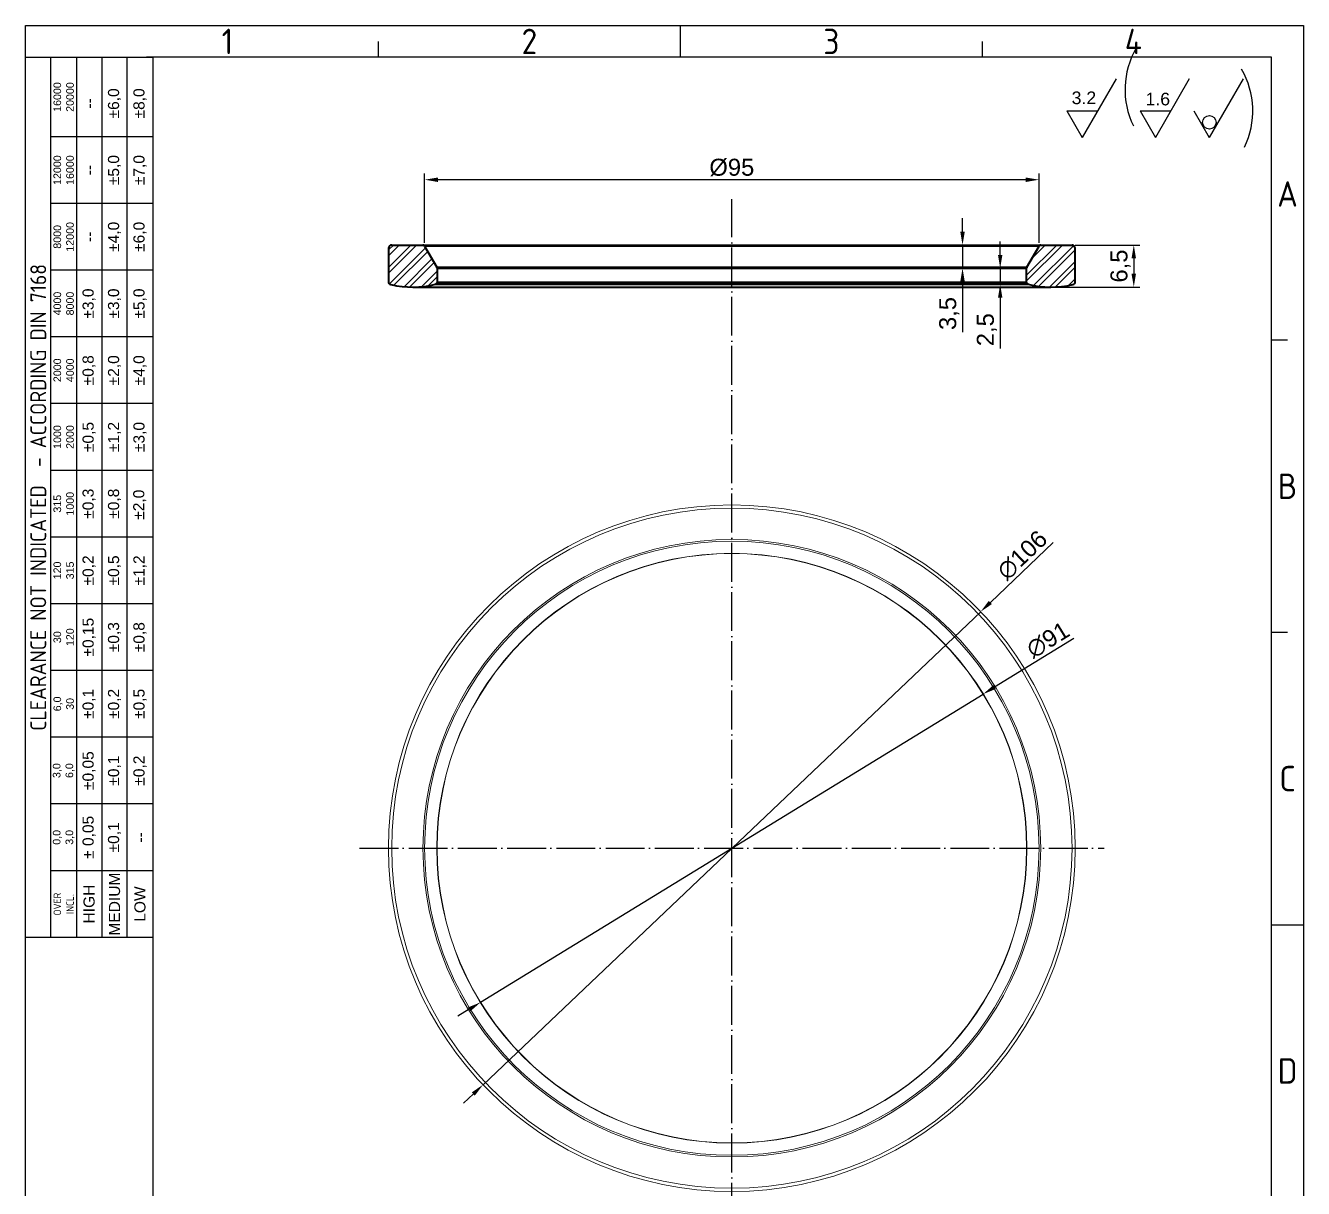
# Model space of a CAD drawing. Header units: millimetres. Extents: x 4337 to 4534, y 1258 to 1534.
# Drawn here: x 4336.6 to 4533.9, y 1354.3 to 1533.8 of the extents above; entities that cross this region are included whole.
import ezdxf
from ezdxf.enums import TextEntityAlignment as Align

# ---------------------------------------------------------------- set-up
doc = ezdxf.new("R2010")
doc.units = ezdxf.units.MM
doc.linetypes.add('ACAD_ISO04W100', pattern=[30, 24, -3, 0, -3])
for name, color, linetype, lineweight in [('AM_0', 7, 'Continuous', 40), ('AM_4', 1, 'ACAD_ISO04W100', 25), ('AM_5', 5, 'Continuous', 25)]:
    doc.layers.add(name, color=color, linetype=linetype, lineweight=lineweight)
doc.styles.add('ACISOTS', font='isocp.shx', dxfattribs={"height": 1})
doc.styles.get("Standard").update_dxf_attribs({"font": 'arial.ttf'})
doc.dimstyles.new('ISO-25', dxfattribs={"dimscale": 0.75, "dimtxt": 3.5, "dimasz": 2.75, "dimexe": 1.25, "dimexo": 0.625, "dimtad": 1, "dimtxsty": 'Standard', "dimcen": 2.5, "dimadec": 0, "dimazin": 0, "dimtfac": 1, "dimtmove": 0, "dimatfit": 3, "dimfxl": 1, "dimarcsym": 0})

# ---------------------------------------------------------------- blocks, each defined once
blk = doc.blocks.new('*D54')
at = {"layer": 'AM_5', "color": 0, "lineweight": -2, "ltscale": 0.25, "transparency": 16777216}
for p, q in [((4495.25, 1454.01), (4485.53, 1444.76)), ((4407.23, 1370.29), (4484.04, 1443.34)), ((4405.74, 1368.87), (4404.24, 1367.45))]:
    blk.add_line(p, q, dxfattribs=at)
at = {"layer": 'AM_5', "color": 0, "ltscale": 0.25, "transparency": 16777216}
for points in [[(4485.29, 1445.01), (4485.77, 1444.51), (4484.04, 1443.34)], [(4405.5, 1369.12), (4405.97, 1368.62), (4407.23, 1370.29)]]:
    blk.add_solid(points, dxfattribs=at)
at = {"layer": 'Defpoints', "color": 0, "ltscale": 0.25, "transparency": 16777216}
for p in [(4484.04, 1443.34), (4407.23, 1370.29)]:
    blk.add_point(p, dxfattribs=at)
at = {"layer": 'AM_5', "color": 0, "ltscale": 0.25, "transparency": 16777216, "insert": (4490.47, 1452.06), "char_height": 2.625, "attachment_point": 5, "rotation": 43.5661}
blk.add_mtext('∅106', dxfattribs=at)
blk = doc.blocks.new('*D55')
at = {"layer": 'AM_5', "color": 0, "lineweight": -2, "ltscale": 0.25, "transparency": 16777216}
for p, q in [((4498.42, 1439.21), (4486.17, 1431.69)), ((4406.85, 1383.02), (4484.41, 1430.61)), ((4405.1, 1381.94), (4403.34, 1380.86))]:
    blk.add_line(p, q, dxfattribs=at)
at = {"layer": 'AM_5', "color": 0, "ltscale": 0.25, "transparency": 16777216}
for points in [[(4485.99, 1431.99), (4486.35, 1431.4), (4484.41, 1430.61)], [(4404.92, 1382.23), (4405.28, 1381.64), (4406.85, 1383.02)]]:
    blk.add_solid(points, dxfattribs=at)
at = {"layer": 'Defpoints', "color": 0, "ltscale": 0.25, "transparency": 16777216}
for p in [(4484.41, 1430.61), (4406.85, 1383.02)]:
    blk.add_point(p, dxfattribs=at)
at = {"layer": 'AM_5', "color": 0, "ltscale": 0.25, "transparency": 16777216, "insert": (4494.43, 1438.97), "char_height": 2.625, "attachment_point": 5, "rotation": 31.5384}
blk.add_mtext('∅91', dxfattribs=at)
blk = doc.blocks.new('*D56')
at = {"layer": 'AM_5', "color": 0, "lineweight": -2, "ltscale": 0.25, "transparency": 16777216}
for p, q in [((4398.22, 1500.27), (4398.22, 1510.98)), ((4493.04, 1500.27), (4493.04, 1510.98)), ((4490.98, 1510.04), (4400.28, 1510.04))]:
    blk.add_line(p, q, dxfattribs=at)
at = {"layer": 'AM_5', "color": 0, "ltscale": 0.25, "transparency": 16777216}
for points in [[(4400.28, 1510.38), (4400.28, 1509.69), (4398.22, 1510.04)], [(4490.98, 1510.38), (4490.98, 1509.69), (4493.04, 1510.04)]]:
    blk.add_solid(points, dxfattribs=at)
at = {"layer": 'Defpoints', "color": 0, "ltscale": 0.25, "transparency": 16777216}
for p in [(4398.22, 1510.04), (4398.22, 1499.8), (4493.04, 1499.8)]:
    blk.add_point(p, dxfattribs=at)
at = {"layer": 'AM_5', "color": 0, "ltscale": 0.25, "transparency": 16777216, "insert": (4445.63, 1511.92), "char_height": 2.625, "attachment_point": 5}
blk.add_mtext('%%C95', dxfattribs=at)
blk = doc.blocks.new('*D57')
at = {"layer": 'AM_5', "color": 0, "lineweight": -2, "ltscale": 0.25, "transparency": 16777216}
for p, q in [((4481.24, 1502.02), (4481.24, 1504.08)), ((4480.77, 1499.95), (4480.3, 1499.95)), ((4481.24, 1499.95), (4481.24, 1496.37)), ((4480.77, 1496.37), (4480.3, 1496.37)), ((4481.24, 1494.31), (4481.24, 1486.51))]:
    blk.add_line(p, q, dxfattribs=at)
at = {"layer": 'AM_5', "color": 0, "ltscale": 0.25, "transparency": 16777216}
for points in [[(4480.89, 1502.02), (4481.58, 1502.02), (4481.24, 1499.95)], [(4480.89, 1494.31), (4481.58, 1494.31), (4481.24, 1496.37)]]:
    blk.add_solid(points, dxfattribs=at)
at = {"layer": 'Defpoints', "color": 0, "ltscale": 0.25, "transparency": 16777216}
for p in [(4481.24, 1499.95), (4481.24, 1496.37), (4481.24, 1496.37)]:
    blk.add_point(p, dxfattribs=at)
at = {"layer": 'AM_5', "color": 0, "ltscale": 0.25, "transparency": 16777216, "insert": (4479.19, 1489.38), "char_height": 2.625, "attachment_point": 5, "rotation": 90}
blk.add_mtext('3,5', dxfattribs=at)
blk = doc.blocks.new('*D58')
at = {"layer": 'AM_5', "color": 0, "lineweight": -2, "ltscale": 0.25, "transparency": 16777216}
for p, q in [((4487.05, 1498.44), (4487.05, 1500.5)), ((4490.66, 1496.37), (4486.11, 1496.37)), ((4487.05, 1496.37), (4487.05, 1493.89)), ((4490.73, 1493.89), (4486.11, 1493.89)), ((4487.05, 1491.83), (4487.05, 1483.99))]:
    blk.add_line(p, q, dxfattribs=at)
at = {"layer": 'AM_5', "color": 0, "ltscale": 0.25, "transparency": 16777216}
for points in [[(4486.71, 1498.44), (4487.39, 1498.44), (4487.05, 1496.37)], [(4486.71, 1491.83), (4487.39, 1491.83), (4487.05, 1493.89)]]:
    blk.add_solid(points, dxfattribs=at)
at = {"layer": 'Defpoints', "color": 0, "ltscale": 0.25, "transparency": 16777216}
for p in [(4491.13, 1496.37), (4487.05, 1493.89), (4491.2, 1493.89)]:
    blk.add_point(p, dxfattribs=at)
at = {"layer": 'AM_5', "color": 0, "ltscale": 0.25, "transparency": 16777216, "insert": (4485, 1486.88), "char_height": 2.625, "attachment_point": 5, "rotation": 90}
blk.add_mtext('2,5', dxfattribs=at)
blk = doc.blocks.new('*D59')
at = {"layer": 'AM_5', "color": 0, "lineweight": -2, "ltscale": 0.25, "transparency": 16777216}
for p, q in [((4498.6, 1499.95), (4508.6, 1499.95)), ((4507.67, 1497.89), (4507.67, 1495.52)), ((4495.35, 1493.46), (4508.6, 1493.46))]:
    blk.add_line(p, q, dxfattribs=at)
at = {"layer": 'AM_5', "color": 0, "ltscale": 0.25, "transparency": 16777216}
for points in [[(4507.32, 1497.89), (4508.01, 1497.89), (4507.67, 1499.95)], [(4507.32, 1495.52), (4508.01, 1495.52), (4507.67, 1493.46)]]:
    blk.add_solid(points, dxfattribs=at)
at = {"layer": 'Defpoints', "color": 0, "ltscale": 0.25, "transparency": 16777216}
for p in [(4498.13, 1499.95), (4494.88, 1493.46), (4507.67, 1493.46)]:
    blk.add_point(p, dxfattribs=at)
at = {"layer": 'AM_5', "color": 0, "ltscale": 0.25, "transparency": 16777216, "insert": (4505.62, 1496.71), "char_height": 2.625, "attachment_point": 5, "rotation": 90}
blk.add_mtext('6,5', dxfattribs=at)

msp = doc.modelspace()

# ---------------------------------------------------------------- hatches: boundary and pattern name
at = {"layer": 'AM_5', "ltscale": 0.25}
h = msp.add_hatch(dxfattribs=at)
h.set_pattern_fill('ANSI32', color=256, scale=0.2)
h.paths.add_polyline_path([(4398.219, 1499.803, 0.2691426), (4397.958, 1499.954), (4393.133, 1499.954, 0.4142136), (4392.633, 1499.454), (4392.633, 1494.343, 0.3469659), (4393.016, 1493.857, 0.1208315), (4399.906, 1493.895, 0.3438442), (4400.133, 1494.186), (4400.133, 1496.374, 0.1305202), (4400.093, 1496.523)])
h.paths.add_polyline_path([(4498.633, 1499.454, 0.4142136), (4498.133, 1499.954), (4493.307, 1499.954, 0.2691426), (4493.046, 1499.803), (4491.172, 1496.523, 0.1305202), (4491.133, 1496.374), (4491.133, 1494.186, 0.3438442), (4491.359, 1493.895, 0.1208315), (4498.249, 1493.857, 0.3469659), (4498.633, 1494.343)])

# ---------------------------------------------------------------- linework, layer by layer
at = {"color": 135, "lineweight": 25}
for p, q in [((4336.627, 1258.121), (4336.627, 1533.846)), ((4336.627, 1533.846), (4533.853, 1533.846)), ((4437.693, 1528.94), (4437.693, 1533.846)), ((4533.853, 1533.846), (4533.853, 1258.121)), ((4391.085, 1528.94), (4391.085, 1531.393)), ((4484.301, 1528.94), (4484.301, 1531.393)), ((4340.552, 1393.04), (4340.552, 1528.94)), ((4344.476, 1528.94), (4344.476, 1393.04)), ((4348.401, 1528.94), (4348.401, 1393.04)), ((4352.326, 1393.04), (4352.326, 1528.94)), ((4356.251, 1516.674), (4340.552, 1516.674)), ((4356.251, 1506.372), (4340.552, 1506.372)), ((4356.251, 1496.069), (4340.552, 1496.069)), ((4356.251, 1485.766), (4340.552, 1485.766)), ((4531.4, 1485.275), (4528.947, 1485.275)), ((4356.251, 1475.463), (4340.552, 1475.463)), ((4356.251, 1465.16), (4340.552, 1465.16)), ((4356.251, 1454.857), (4340.552, 1454.857)), ((4356.251, 1444.554), (4340.552, 1444.554)), ((4531.4, 1440.139), (4528.947, 1440.139)), ((4356.251, 1434.251), (4340.552, 1434.251)), ((4356.251, 1423.948), (4340.552, 1423.948)), ((4356.251, 1413.646), (4340.552, 1413.646)), ((4356.251, 1403.343), (4340.552, 1403.343)), ((4528.947, 1395.002), (4533.853, 1395.002))]:
    msp.add_line(p, q, dxfattribs=at)
for p, q in [((4528.947, 1528.94), (4355.27, 1528.94)), ((4356.251, 1528.94), (4356.251, 1263.027)), ((4528.947, 1263.027), (4528.947, 1528.94))]:
    msp.add_line(p, q)
msp.add_lwpolyline([(4356.251, 1528.94), (4356.251, 1393.04), (4336.627, 1393.04), (4336.627, 1528.94)], close=True, dxfattribs=at)
at = {"color": 7, "linetype": 'Continuous', "lineweight": 15}
for radius in [53, 52.5, 47.674, 47.414, 45.54, 45.5]:
    msp.add_circle((4445.633, 1406.815), radius, dxfattribs=at)
at = {"layer": 'AM_0', "color": 7}
for p, q in [((4392.633, 1499.454), (4392.633, 1494.343)), ((4393.133, 1499.954), (4498.133, 1499.954)), ((4398.219, 1499.803), (4400.093, 1496.523)), ((4493.043, 1499.803), (4398.222, 1499.803)), ((4491.172, 1496.523), (4493.046, 1499.803)), ((4498.633, 1494.343), (4498.633, 1499.454)), ((4400.093, 1496.523), (4491.172, 1496.523)), ((4400.133, 1496.374), (4400.133, 1494.186)), ((4400.133, 1496.374), (4491.133, 1496.374)), ((4491.133, 1494.186), (4491.133, 1496.374)), ((4396.383, 1493.459), (4494.883, 1493.459)), ((4399.906, 1493.895), (4491.359, 1493.895)), ((4491.133, 1494.186), (4400.133, 1494.186))]:
    msp.add_line(p, q, dxfattribs=at)
for centre, radius, start, end in [((4393.133, 1499.454), 0.5, 90, 180), ((4397.958, 1499.654), 0.3, 29.74488, 90), ((4493.307, 1499.654), 0.3, 90, 150.25512), ((4498.133, 1499.454), 0.5, 0, 90), ((4399.833, 1496.374), 0.3, 360, 29.74488), ((4491.433, 1496.374), 0.3, 150.25512, 180), ((4393.133, 1494.343), 0.5, 180, 256.54012), ((4396.383, 1507.922), 14.463, 256.54012, 284.09905), ((4399.833, 1494.186), 0.3, 284.09905, 0), ((4491.433, 1494.186), 0.3, 180, 255.90095), ((4494.883, 1507.922), 14.463, 255.90095, 283.45988), ((4498.133, 1494.343), 0.5, 283.45988, 0)]:
    msp.add_arc(centre, radius, start, end, dxfattribs=at)
at = {"layer": 'AM_4', "ltscale": 0.25}
for p, q in [((4445.633, 1341.565), (4445.633, 1507.039)), ((4388.162, 1406.815), (4503.103, 1406.815))]:
    msp.add_line(p, q, dxfattribs=at)
at = {"layer": 'AM_5'}
for p, q in [((4504.932, 1525.608), (4499.715, 1516.572)), ((4516.23, 1525.608), (4511.013, 1516.572)), ((4524.538, 1525.608), (4519.321, 1516.572)), ((4497.343, 1520.679), (4502.086, 1520.679)), ((4497.343, 1520.679), (4499.715, 1516.572)), ((4508.642, 1520.679), (4513.385, 1520.679)), ((4508.642, 1520.679), (4511.013, 1516.572)), ((4516.95, 1520.679), (4519.321, 1516.572))]:
    msp.add_line(p, q, dxfattribs=at)
msp.add_circle((4519.33, 1518.899), 1.052, dxfattribs=at)
for centre, start, end in [((4519.087, 1523.941), 149.81687, 205.95777), ((4513.275, 1520.67), 334.04223, 30.18313)]:
    msp.add_arc(centre, 12.771, start, end, dxfattribs=at)

# ---------------------------------------------------------------- texts
at = {"color": 135, "lineweight": 25, "style": 'ACISOTS'}
for s, p in [('1', (4367.781, 1531.393)), ('2', (4414.389, 1531.393)), ('3', (4460.997, 1531.393)), ('4', (4507.606, 1531.393)), ('A', (4531.4, 1507.843)), ('B', (4531.4, 1462.707)), ('C', (4531.4, 1417.571)), ('D', (4531.4, 1372.434))]:
    msp.add_text(s, height=3.925, dxfattribs=at).set_placement(p, align=Align.MIDDLE)
at = {"color": 135, "lineweight": 25, "attachment_point": 5, "rotation": 90}
for s, insert, char_height, width in [('16000\\P20000', (4342.514, 1522.807), 1.1775, 12.26534), ('±6,0', (4350.364, 1521.826), 1.7171, 10.30289), ('±8,0', (4354.289, 1521.826), 1.7171, 10.30289), ('--', (4346.439, 1521.826), 1.7171, 10.30289), ('12000\\P16000', (4342.514, 1511.523), 1.1775, 10.30289), ('±5,0', (4350.364, 1511.523), 1.7171, 10.30289), ('±7,0', (4354.289, 1511.523), 1.7171, 10.30289), ('--', (4346.439, 1511.523), 1.7171, 10.30289), ('8000\\P12000', (4342.514, 1501.22), 1.1775, 10.30289), ('±4,0', (4350.364, 1501.22), 1.7171, 10.30289), ('±6,0', (4354.289, 1501.22), 1.7171, 10.30289), ('--', (4346.439, 1501.22), 1.7171, 10.30289), ('{\\Fisocp.shx|c0;CLEARANCE NOT INDICATED  - ACCORDING DIN 7168}', (4338.589, 1460.99), 2.45307, 135.90001), ('±3,0', (4346.439, 1490.917), 1.7171, 10.30289), ('±3,0', (4350.364, 1490.917), 1.7171, 10.30289), ('±5,0', (4354.289, 1490.917), 1.7171, 10.30289), ('4000\\P8000', (4342.514, 1490.917), 1.1775, 10.30289), ('2000\\P4000', (4342.514, 1480.614), 1.1775, 10.30289), ('±0,8', (4346.439, 1480.614), 1.7171, 10.30289), ('±2,0', (4350.364, 1480.614), 1.7171, 10.30289), ('±4,0', (4354.289, 1480.614), 1.7171, 10.30289), ('1000\\P2000', (4342.514, 1470.311), 1.1775, 10.30289), ('±0,5', (4346.439, 1470.311), 1.7171, 10.30289), ('±1,2', (4350.364, 1470.311), 1.7171, 10.30289), ('±3,0', (4354.289, 1470.311), 1.7171, 10.30289), ('315\\P1000', (4342.514, 1460.009), 1.1775, 10.30289), ('±0,3', (4346.439, 1460.009), 1.7171, 10.30289), ('±0,8', (4350.364, 1460.009), 1.7171, 10.30289), ('±2,0', (4354.256, 1459.854), 1.7171, 10.30289), ('±0,2', (4346.439, 1449.706), 1.7171, 10.30289), ('±0,5', (4350.364, 1449.706), 1.7171, 10.30289), ('±1,2', (4354.289, 1449.706), 1.7171, 10.30289), ('120\\P315', (4342.514, 1449.706), 1.1775, 10.30289), ('±0,15', (4346.439, 1439.403), 1.7171, 10.30289), ('30\\P120', (4342.514, 1439.403), 1.1775, 10.30289), ('±0,3', (4350.364, 1439.403), 1.7171, 10.30289), ('±0,8', (4354.289, 1439.403), 1.7171, 10.30289), ('6,0\\P30', (4342.514, 1429.1), 1.1775, 10.30289), ('±0,1', (4346.439, 1429.1), 1.7171, 10.30289), ('±0,2', (4350.364, 1429.1), 1.7171, 10.30289), ('±0,5', (4354.289, 1429.1), 1.7171, 10.30289), ('±0,05', (4346.439, 1418.797), 1.7171, 10.30289), ('±0,1', (4350.364, 1418.797), 1.7171, 10.30289), ('±0,2', (4354.289, 1418.797), 1.7171, 10.30289), ('3,0\\P6,0', (4342.514, 1418.797), 1.1775, 10.30289), ('± 0,05', (4346.439, 1408.494), 1.7171, 10.30289), ('\\pt4.79529;±0,1', (4350.364, 1408.494), 1.71715, 10.30289), ('0,0\\P3,0', (4342.514, 1408.494), 1.1775, 10.30289), ('--', (4354.289, 1408.494), 1.7171, 10.30289), ('MEDIUM', (4350.364, 1398.191), 1.7171, 10.30289), ('HIGH', (4346.439, 1398.191), 1.7171, 10.30289), ('LOW', (4354.289, 1398.191), 1.7171, 10.30289), ('{\\Fisocp.shx|c0;OVER\\PINCL.}', (4342.514, 1398.191), 1.17747, 10.30289)]:
    msp.add_mtext(s, dxfattribs=dict(at, insert=insert, char_height=char_height, width=width))
at = {"layer": 'AM_5', "char_height": 1.9519, "attachment_point": 1}
for s, insert in [('3.2', (4498.076, 1523.661)), ('1.6', (4509.476, 1523.473))]:
    msp.add_mtext_dynamic_manual_height_columns(s, width=18.23779, gutter_width=12.5, heights=[0], dxfattribs=dict(at, insert=insert))

# ---------------------------------------------------------------- dimensions: what is measured, and where the dimension line sits
at = {"layer": 'AM_5', "ltscale": 0.25}
dim = msp.add_linear_dim(base=(4398.222, 1510.038), p1=(4493.043, 1499.803), p2=(4398.222, 1499.803), text='%%C95', dimstyle='ISO-25', dxfattribs=at)
dim.commit()
dim.dimension.update_dxf_attribs({"geometry": '*D56', "text_midpoint": (4445.633, 1511.921)})
for base, p1, p2, text, picture, middle in [((4481.235, 1496.374), (4481.235, 1499.954), (4481.235, 1496.374), '3,5', '*D57', (4479.189, 1489.382)), ((4487.05, 1493.895), (4491.133, 1496.374), (4491.196, 1493.895), '2,5', '*D58', (4485.004, 1486.879)), ((4507.667, 1493.459), (4498.133, 1499.954), (4494.883, 1493.459), '6,5', '*D59', (4505.621, 1496.707))]:
    dim = msp.add_linear_dim(base=base, p1=p1, p2=p2, angle=90, text=text, dimstyle='ISO-25', dxfattribs=at)
    dim.commit()
    dim.dimension.update_dxf_attribs({"geometry": picture, "text_midpoint": middle})
for p1, p2, picture, middle in [((4407.23, 1370.288), (4484.035, 1443.342), '*D54', (4491.772, 1450.701)), ((4406.853, 1383.015), (4484.412, 1430.615), '*D55', (4495.414, 1437.367))]:
    dim = msp.add_diameter_dim_2p(p1=p1, p2=p2, dimstyle='ISO-25', dxfattribs=at)
    dim.commit()
    dim.dimension.update_dxf_attribs({"geometry": picture, "text_midpoint": middle, "dimtype": 163})

doc.saveas('drawing.dxf')
